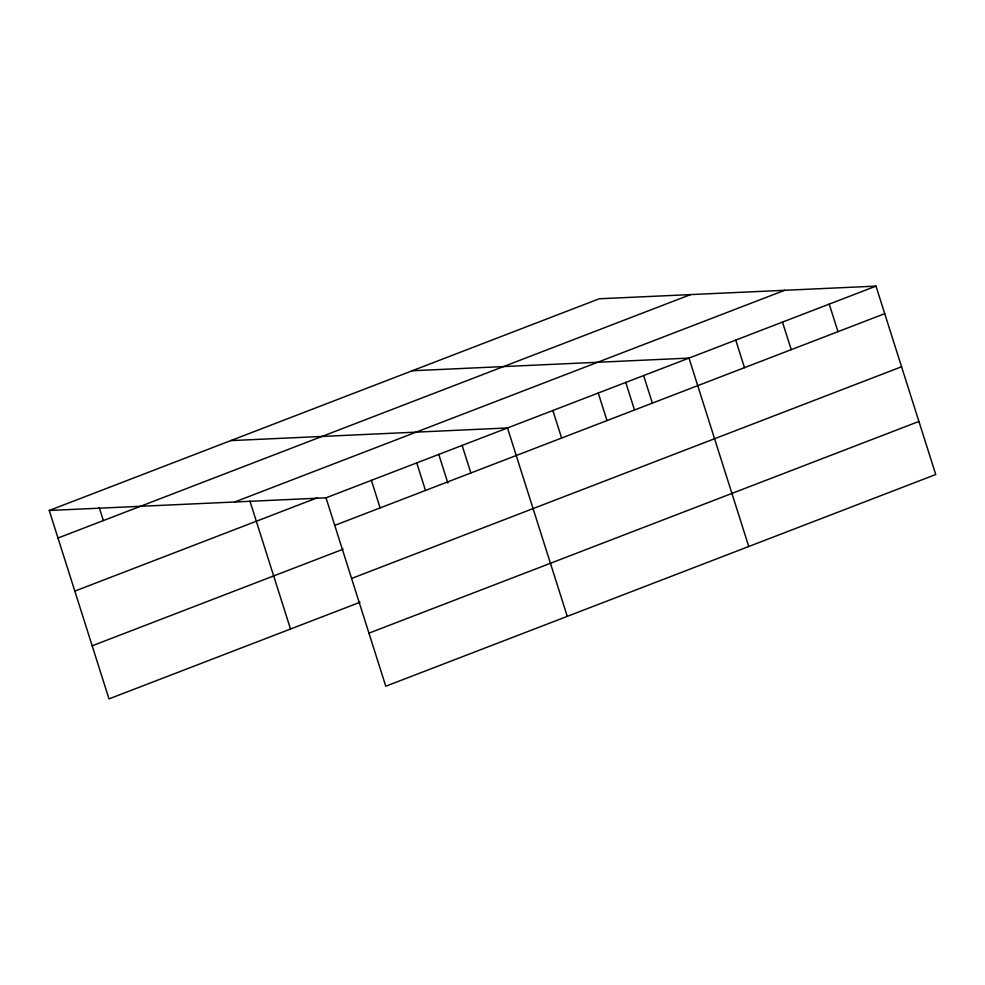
<?xml version="1.0" encoding="UTF-8"?>
<svg xmlns="http://www.w3.org/2000/svg" width="985" height="985" viewBox="0 0 985 985"><rect width="100%" height="100%" fill="white"/><g stroke="black" fill="none" stroke-linecap="round" stroke-linejoin="round"><path stroke-width="1.48" d="M49.25 510.476L599.225 298.775L875.985 286.118L935.75 474.524L385.775 686.225L326.01 497.819L49.25 510.476L109.015 698.882L359.981 602.278M57.992 538.032L690.559 294.601M234.676 501.993L784.651 290.292M74.835 591.111L317.293 497.782M326.01 497.819L875.985 286.118M334.752 525.374L884.727 313.673M92.184 645.803L343.149 549.199M351.596 578.454L901.558 366.765M368.944 633.146L918.907 421.445M412.235 370.754L688.995 358.097L748.76 546.503M230.736 440.615L507.497 427.958L567.274 616.364M829.235 304.119L837.976 331.674M782.484 322.107L791.226 349.663M735.746 340.096L744.488 367.664M643.624 375.556L652.365 403.124M625.721 382.291L634.389 409.637M598.252 393.027L606.994 420.583M552.88 410.486L561.622 438.054M462.125 445.417L470.867 472.985M438.719 454.27L447.855 483.056M416.754 462.888L425.495 490.444M371.382 480.348L380.124 507.915M249.956 501.168L290.513 629.021M99.226 507.509L103.363 520.572"/></g></svg>
